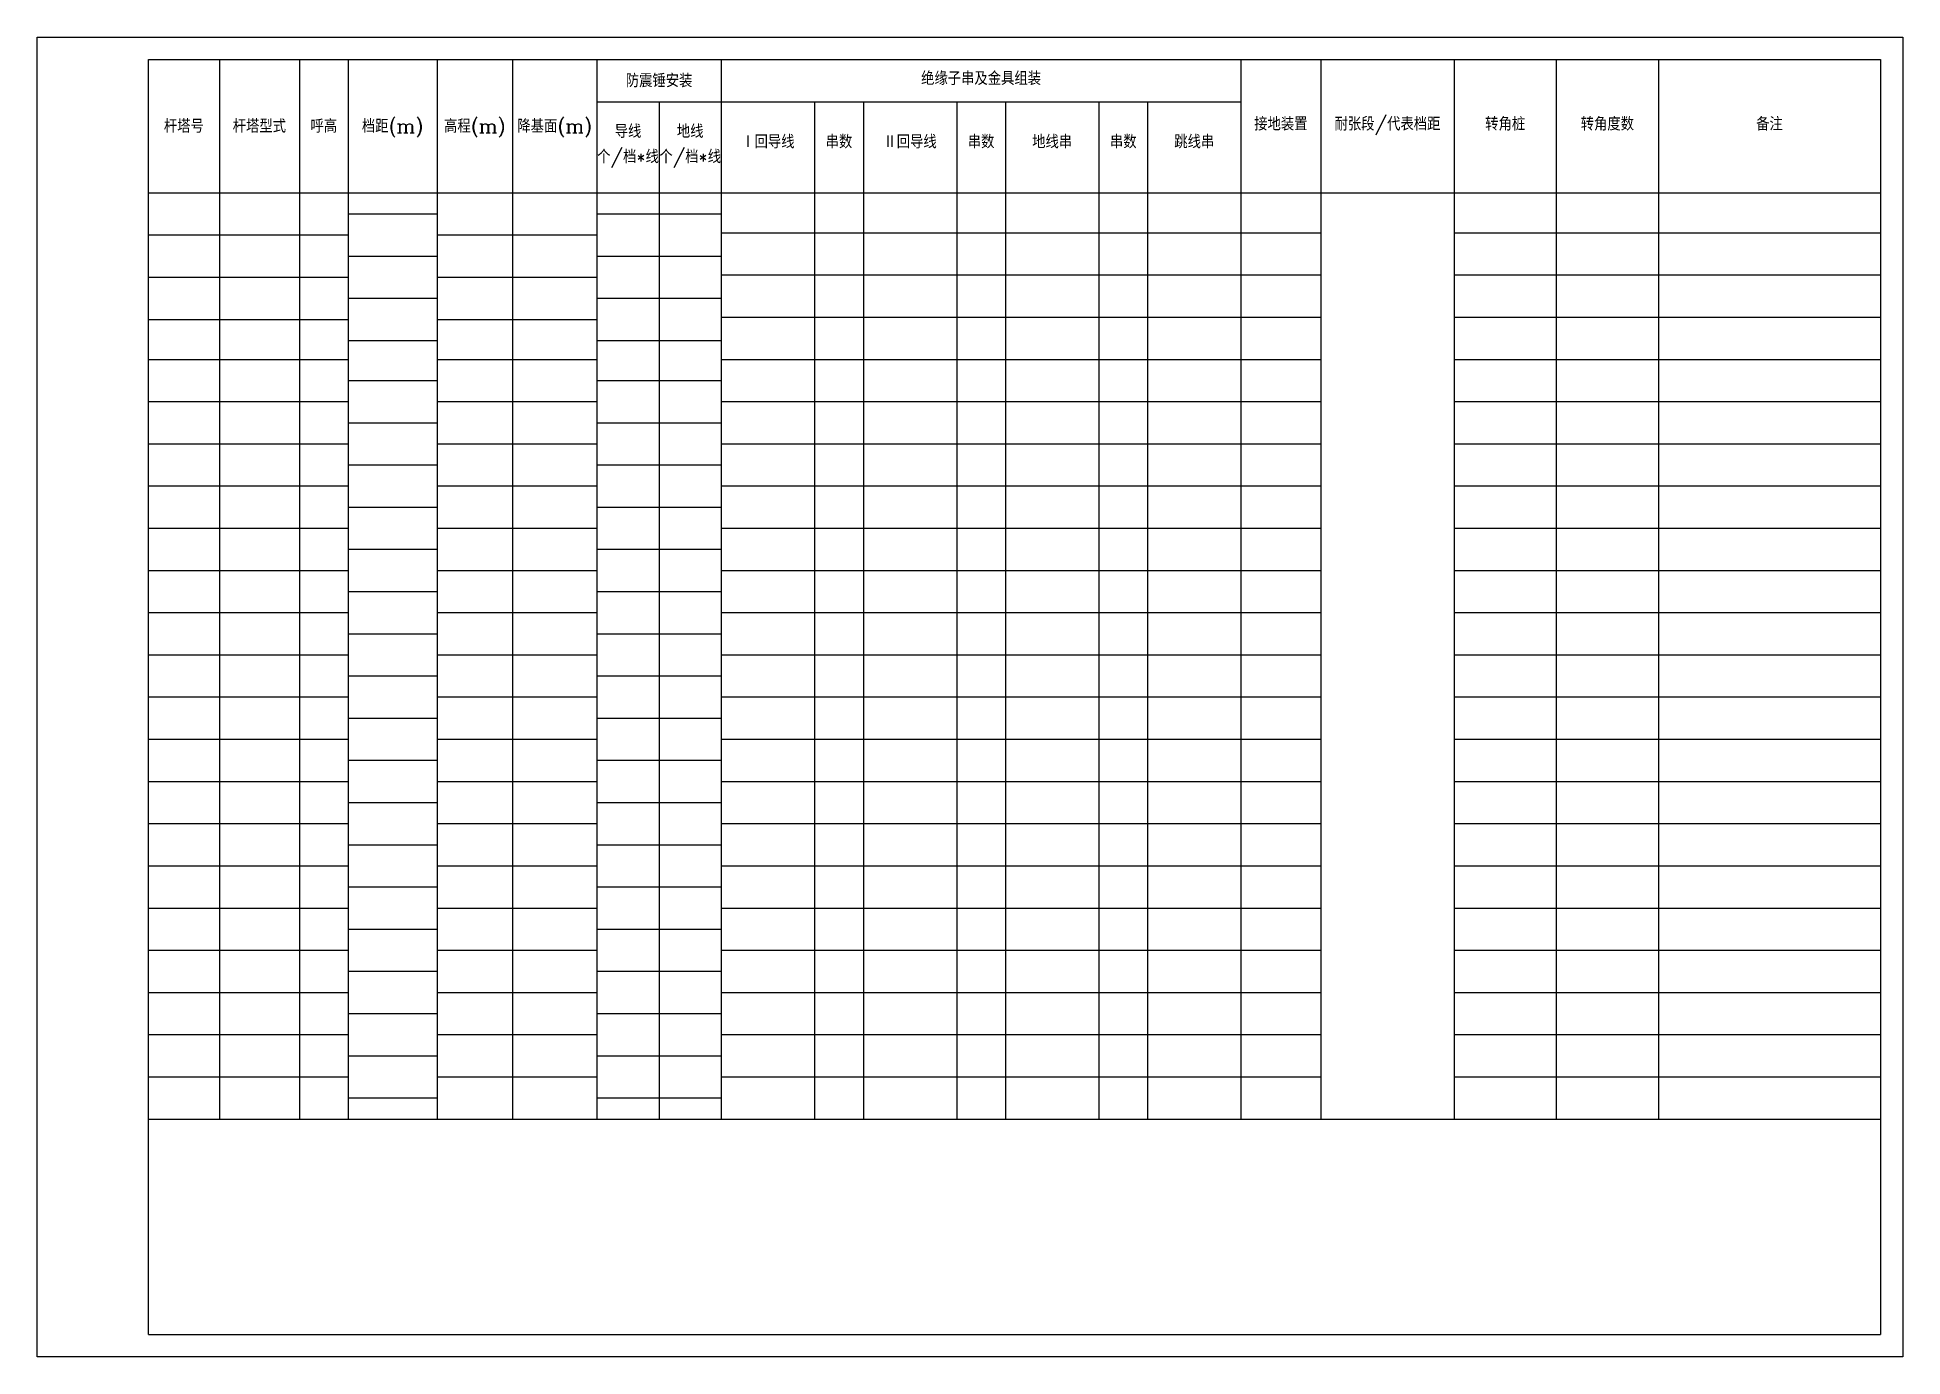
# Model space of a CAD drawing. Extents: x 100 to 520, y 200 to 497.
import ezdxf
from ezdxf.enums import TextEntityAlignment as Align

# ---------------------------------------------------------------- set-up
doc = ezdxf.new("R2010")
doc.units = 0
doc.header["$MEASUREMENT"] = 0
doc.layers.get('0').update_dxf_attribs({"linetype": 'CONTINUOUS'})
doc.layers.add('GRID', color=7, linetype='CONTINUOUS')
doc.styles.add('TLCAD', font='romanc.shx', dxfattribs={"bigfont": 'hztxt.shx'})

# ---------------------------------------------------------------- blocks, each defined once
blk = doc.blocks.new('华北电力')
blk.add_line((25, 5), (415, 5))
at = {"layer": 'GRID', "color": 3}
for p, q in [((0, 297), (420, 297)), ((0, 0), (0, 297)), ((420, 297), (420, 0)), ((25, 292), (415, 292)), ((25, 5), (25, 292)), ((415, 292), (415, 5)), ((420, 0), (0, 0))]:
    blk.add_line(p, q, dxfattribs=at)
at = {"layer": 'GRID', "color": 7}
for p, q in [((41, 292), (41, 53.5)), ((59, 292), (59, 53.5)), ((70, 292), (70, 53.5)), ((90, 292), (90, 53.5)), ((107, 292), (107, 53.5)), ((126, 292), (126, 53.5)), ((154, 292), (154, 53.5)), ((271, 292), (271, 53.5)), ((289, 292), (289, 53.5)), ((319, 292), (319, 53.5)), ((342, 292), (342, 53.5)), ((365, 292), (365, 53.5)), ((126, 282.5), (271, 282.5)), ((140, 282.5), (140, 53.5)), ((175, 282.5), (175, 53.5)), ((186, 282.5), (186, 53.5)), ((207, 282.5), (207, 53.5)), ((218, 282.5), (218, 53.5)), ((239, 282.5), (239, 53.5)), ((250, 282.5), (250, 53.5)), ((25, 262), (415, 262)), ((70, 257.25), (90, 257.25)), ((126, 257.25), (154, 257.25)), ((25, 252.5), (70, 252.5)), ((90, 252.5), (126, 252.5)), ((154, 253), (289, 253)), ((319, 253), (415, 253)), ((70, 247.75), (90, 247.75)), ((126, 247.75), (154, 247.75)), ((25, 243), (70, 243)), ((90, 243), (126, 243)), ((154, 243.5), (289, 243.5)), ((319, 243.5), (415, 243.5)), ((70, 238.25), (90, 238.25)), ((126, 238.25), (154, 238.25)), ((25, 233.5), (70, 233.5)), ((90, 233.5), (126, 233.5)), ((154, 234), (289, 234)), ((319, 234), (415, 234)), ((70, 228.75), (90, 228.75)), ((126, 228.75), (154, 228.75)), ((25, 224.5), (70, 224.5)), ((90, 224.5), (126, 224.5)), ((154, 224.5), (289, 224.5)), ((319, 224.5), (415, 224.5)), ((70, 219.75), (90, 219.75)), ((126, 219.75), (154, 219.75)), ((25, 215), (70, 215)), ((90, 215), (126, 215)), ((154, 215), (289, 215)), ((319, 215), (415, 215)), ((70, 210.25), (90, 210.25)), ((126, 210.25), (154, 210.25)), ((25, 205.5), (70, 205.5)), ((90, 205.5), (126, 205.5)), ((154, 205.5), (289, 205.5)), ((319, 205.5), (415, 205.5)), ((70, 200.75), (90, 200.75)), ((126, 200.75), (154, 200.75)), ((25, 196), (70, 196)), ((90, 196), (126, 196)), ((154, 196), (289, 196)), ((319, 196), (415, 196)), ((70, 191.25), (90, 191.25)), ((126, 191.25), (154, 191.25)), ((25, 186.5), (70, 186.5)), ((90, 186.5), (126, 186.5)), ((154, 186.5), (289, 186.5)), ((319, 186.5), (415, 186.5)), ((70, 181.75), (90, 181.75)), ((126, 181.75), (154, 181.75)), ((25, 177), (70, 177)), ((90, 177), (126, 177)), ((154, 177), (289, 177)), ((319, 177), (415, 177)), ((70, 172.25), (90, 172.25)), ((126, 172.25), (154, 172.25)), ((25, 167.5), (70, 167.5)), ((90, 167.5), (126, 167.5)), ((154, 167.5), (289, 167.5)), ((319, 167.5), (415, 167.5)), ((70, 162.75), (90, 162.75)), ((126, 162.75), (154, 162.75)), ((25, 158), (70, 158)), ((90, 158), (126, 158)), ((154, 158), (289, 158)), ((319, 158), (415, 158)), ((70, 153.25), (90, 153.25)), ((126, 153.25), (154, 153.25)), ((25, 148.5), (70, 148.5)), ((90, 148.5), (126, 148.5)), ((154, 148.5), (289, 148.5)), ((319, 148.5), (415, 148.5)), ((70, 143.75), (90, 143.75)), ((126, 143.75), (154, 143.75)), ((25, 139), (70, 139)), ((90, 139), (126, 139)), ((154, 139), (289, 139)), ((319, 139), (415, 139)), ((70, 134.25), (90, 134.25)), ((126, 134.25), (154, 134.25)), ((25, 129.5), (70, 129.5)), ((90, 129.5), (126, 129.5)), ((154, 129.5), (289, 129.5)), ((319, 129.5), (415, 129.5)), ((70, 124.75), (90, 124.75)), ((126, 124.75), (154, 124.75)), ((25, 120), (70, 120)), ((90, 120), (126, 120)), ((154, 120), (289, 120)), ((319, 120), (415, 120)), ((70, 115.25), (90, 115.25)), ((126, 115.25), (154, 115.25)), ((25, 110.5), (70, 110.5)), ((90, 110.5), (126, 110.5)), ((154, 110.5), (289, 110.5)), ((319, 110.5), (415, 110.5)), ((70, 105.75), (90, 105.75)), ((126, 105.75), (154, 105.75)), ((25, 101), (70, 101)), ((90, 101), (126, 101)), ((154, 101), (289, 101)), ((319, 101), (415, 101)), ((70, 96.25), (90, 96.25)), ((126, 96.25), (154, 96.25)), ((25, 91.5), (70, 91.5)), ((90, 91.5), (126, 91.5)), ((154, 91.5), (289, 91.5)), ((319, 91.5), (415, 91.5)), ((70, 86.75), (90, 86.75)), ((126, 86.75), (154, 86.75)), ((25, 82), (70, 82)), ((90, 82), (126, 82)), ((154, 82), (289, 82)), ((319, 82), (415, 82)), ((70, 77.25), (90, 77.25)), ((126, 77.25), (154, 77.25)), ((25, 72.5), (70, 72.5)), ((90, 72.5), (126, 72.5)), ((154, 72.5), (289, 72.5)), ((319, 72.5), (415, 72.5)), ((70, 67.75), (90, 67.75)), ((126, 67.75), (154, 67.75)), ((25, 63), (70, 63)), ((90, 63), (126, 63)), ((154, 63), (289, 63)), ((319, 63), (415, 63)), ((70, 58.25), (90, 58.25)), ((126, 58.25), (154, 58.25)), ((25, 53.5), (70, 53.5)), ((25, 53.5), (415, 53.5)), ((90, 53.5), (126, 53.5)), ((154, 53.5), (289, 53.5)), ((319, 53.5), (415, 53.5))]:
    blk.add_line(p, q, dxfattribs=at)
at = {"layer": 'GRID', "color": 7, "style": 'TLCAD'}
for s, p in [('防震锤安装', (140, 287.25)), ('绝缘子串及金具组装', (212.5, 287.75)), ('杆塔号', (33, 277)), ('杆塔型式', (50, 277)), ('呼高', (64.5, 277)), ('档距(m)', (80, 277)), ('高程(m)', (98.5, 277)), ('降基面(m)', (116.5, 277)), ('导线', (133, 275.85)), ('地线', (147, 275.85)), ('接地装置', (280, 277.5)), ('耐张段/代表档距', (304, 277.5)), ('转角桩', (330.5, 277.5)), ('转角度数', (353.5, 277.5)), ('备注', (390, 277.5)), ('Ⅰ回导线', (164.5, 273.5)), ('串数', (180.5, 273.5)), ('Ⅱ回导线', (196.5, 273.5)), ('串数', (212.5, 273.5)), ('地线串', (228.5, 273.5)), ('串数', (244.5, 273.5)), ('跳线串', (260.5, 273.5)), ('个/档*线', (133, 270.15)), ('个/档*线', (147, 270.15))]:
    blk.add_text(s, height=3, dxfattribs=at).set_placement(p, align=Align.MIDDLE_CENTER)

msp = doc.modelspace()

# ---------------------------------------------------------------- block references
msp.add_blockref('华北电力', (100, 200))

doc.saveas('drawing.dxf')
